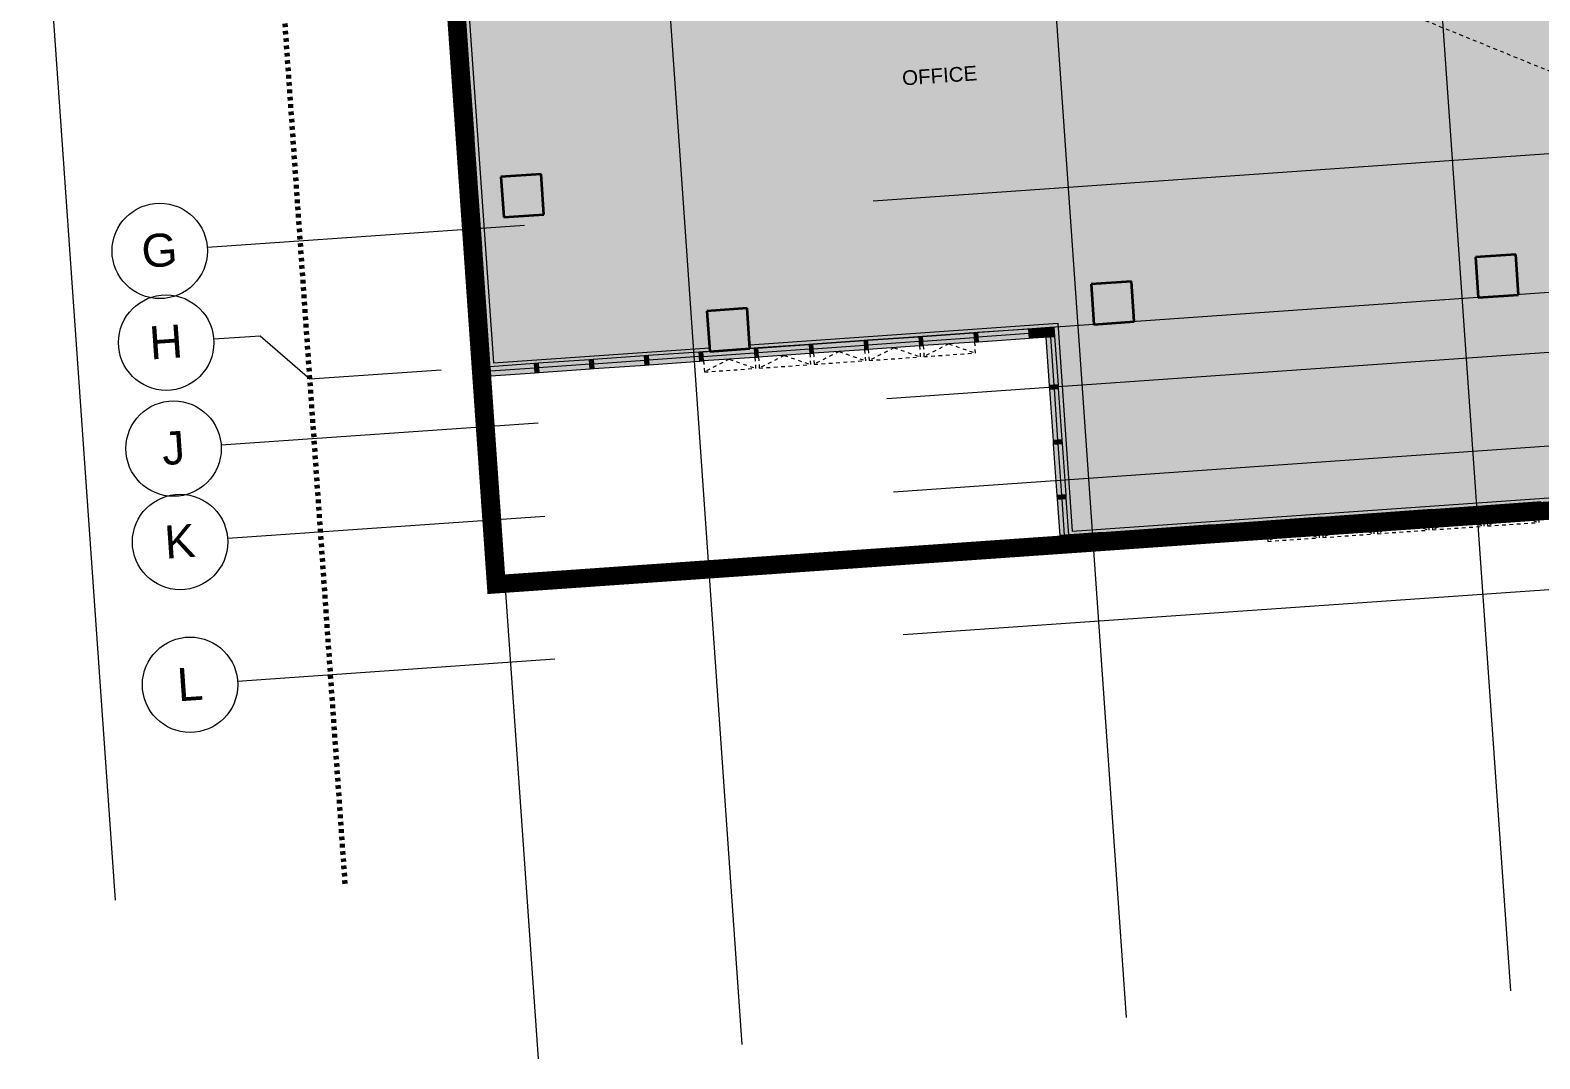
# Model space of a CAD drawing. Header units: millimetres. Extents: x 50357 to 985146, y 723188 to 1803594.
# Drawn here: x 829919.51 to 829960.66, y 817652.63 to 817680.66 of the extents above; entities that cross this region are included whole.
import ezdxf

# ---------------------------------------------------------------- set-up
doc = ezdxf.new("R2010")
doc.units = ezdxf.units.MM
doc.header["$LTSCALE"] = 3
doc.header["$MEASUREMENT"] = 0
for name, pattern in [('Dash', [6.35, 3.175, -3.175]), ('Double dash', [55, 20, -5, 10, -5, 10, -5]), ('Grid Line', [22.225, 12.7, -3.175, 3.175, -3.175]), ('Hidden 1mm 0_6s', [1.6, 1, -0.6]), ('moe', [6, 3, -1, 0, -1, 0, -1])]:
    doc.linetypes.add(name, pattern=pattern)
for name, color, linetype, lineweight in [('A-AREA-IDEN', 2, 'Continuous', 9), ('A-DETL-THIN', 151, 'Continuous', 13), ('A-GLAZ-CURT', 52, 'Continuous', 13), ('A-GLAZ-CURT-HDLN', 51, 'Dash', 13), ('A-GLAZ-CWMG', 51, 'Continuous', 13), ('C-PROP-LINE', 91, 'Double dash', 25), ('S-GRID', 1, 'Continuous', 9), ('S-GRID-IDEN', 1, 'Continuous', 9)]:
    doc.layers.add(name, color=color, linetype=linetype, lineweight=lineweight)
for name, color, linetype, lineweight, true_color in [('A-FLOR', 7, 'Continuous', 5, 0x6e6e6e), ('A-GENM', 7, 'Continuous', 13, 0x6e6e6e), ('A-WALL', 7, 'Continuous', 13, 0x6e6e6e), ('S-COLS', 7, 'Continuous', 13, 0x6e6e6e)]:
    doc.layers.add(name, color=color, linetype=linetype, lineweight=lineweight, true_color=true_color)
doc.styles.add('Arial_1', font='arial.ttf', dxfattribs={"height": 3})
doc.styles.add('Arial_3', font='arial.ttf', dxfattribs={"height": 0.2592})

# ---------------------------------------------------------------- blocks, each defined once
blk = doc.blocks.new('DLN_Rectangular Column - STR_Column_1100 x 1100mm-8553966-15_F GBP')
at = {"layer": 'S-COLS'}
blk.add_hatch(color=116, dxfattribs=at).paths.add_polyline_path([(550, -550), (550, 550), (-550, 550), (-550, -550)], flags=0)
at = {"layer": 'S-COLS', "lineweight": 35}
for p, q in [((550, 550), (-550, 550)), ((-550, 550), (-550, -550)), ((550, -550), (550, 550)), ((-550, -550), (550, -550))]:
    blk.add_line(p, q, dxfattribs=at)
blk = doc.blocks.new('Rectangular Mullion - Mullion 250mm x 250mm-6965533-15_F GBP')
at = {"layer": 'A-GLAZ-CWMG'}
blk.add_hatch(color=201, dxfattribs=at).paths.add_polyline_path([(0, -125), (-250, -125), (-250, 125), (0, 125)], flags=0)
for p, q in [((-250, 125), (0, 125)), ((-250, -125), (-250, 125)), ((0, 125), (0, -125)), ((0, -125), (-250, -125))]:
    blk.add_line(p, q, dxfattribs=at)
blk = doc.blocks.new('Rectangular Mullion - Mullion 100mm x 250mm-6835760-15_F GBP')
at = {"layer": 'A-GLAZ-CWMG'}
blk.add_hatch(color=201, dxfattribs=at).paths.add_polyline_path([(50, -125), (-50, -125), (-50, 125), (50, 125)], flags=0)
for p, q in [((-50, 125), (50, 125)), ((-50, -125), (-50, 125)), ((50, 125), (50, -125)), ((50, -125), (-50, -125))]:
    blk.add_line(p, q, dxfattribs=at)
blk = doc.blocks.new('Openable Curtain Panel - Openable Curtain Panel-7913418-15_F GBP')
at = {"layer": 'A-GLAZ-CURT'}
blk.add_hatch(color=131, dxfattribs=at).paths.add_polyline_path([(700, -126), (700, 124), (-700, 124), (-700, -126)], flags=0)
for p, q in [((-700, 124), (700, 124)), ((-700, -126), (-700, 124)), ((700, 124), (700, -126)), ((-700, -1), (700, -1)), ((700, -126), (-700, -126))]:
    blk.add_line(p, q, dxfattribs=at)
at = {"layer": 'A-GLAZ-CURT-HDLN', "linetype": 'Hidden 1mm 0_6s'}
for p, q in [((-700, -126), (-700, -426)), ((0, -126), (-700, -426)), ((0, -126), (700, -426)), ((700, -126), (700, -426)), ((-700, -426), (700, -426))]:
    blk.add_line(p, q, dxfattribs=at)
blk = doc.blocks.new('Rectangular Mullion - Mullion 100mm x 250mm-6914585-15_F GBP')
at = {"layer": 'A-GLAZ-CWMG'}
blk.add_hatch(color=201, dxfattribs=at).paths.add_polyline_path([(50, 125), (50, -125), (-50, -125), (-50, 125)], flags=0)
for p, q in [((-50, 125), (50, 125)), ((-50, -125), (-50, 125)), ((50, 125), (50, -125)), ((50, -125), (-50, -125))]:
    blk.add_line(p, q, dxfattribs=at)
blk = doc.blocks.new('Rectangular Mullion - Mullion 100mm x 250mm-V21-15_F GBP')
at = {"layer": 'A-GLAZ-CWMG'}
blk.add_hatch(color=201, dxfattribs=at).paths.add_polyline_path([(50, 125), (50, -125), (-50, -125), (-50, 125)], flags=0)
for p, q in [((-50, 125), (50, 125)), ((50, -125), (-50, -125))]:
    blk.add_line(p, q, dxfattribs=at)
blk = doc.blocks.new('Rectangular Mullion - Mullion 100mm x 250mm-V22-15_F GBP')
at = {"layer": 'A-GLAZ-CWMG'}
blk.add_hatch(color=201, dxfattribs=at).paths.add_polyline_path([(50, 125), (50, -125), (-50, -125), (-50, 125)], flags=0)
for p, q in [((-50, 125), (50, 125)), ((50, 125), (50, -125)), ((50, -125), (-50, -125))]:
    blk.add_line(p, q, dxfattribs=at)
blk = doc.blocks.new('Rectangular Mullion - Mullion 100mm x 250mm-V23-15_F GBP')
at = {"layer": 'A-GLAZ-CWMG'}
blk.add_hatch(color=201, dxfattribs=at).paths.add_polyline_path([(50, 125), (50, -125), (-50, -125), (-50, 125)], flags=0)
for p, q in [((-50, 125), (50, 125)), ((-50, -125), (-50, 125)), ((50, -125), (-50, -125))]:
    blk.add_line(p, q, dxfattribs=at)
blk = doc.blocks.new('Rectangular Mullion - Mullion 250mm x 250mm-6965534-15_F GBP')
at = {"layer": 'A-GLAZ-CWMG'}
blk.add_hatch(color=201, dxfattribs=at).paths.add_polyline_path([(-250, -125), (0, -125), (0, 125), (-250, 125)], flags=0)
for p, q in [((0, 125), (-250, 125)), ((-250, 125), (-250, -125)), ((0, -125), (0, 125)), ((-250, -125), (0, -125))]:
    blk.add_line(p, q, dxfattribs=at)
blk = doc.blocks.new('ARC_Polyline - DLN_Polyline-9985616-15_F GBP')
at = {"layer": 'A-GENM', "linetype": 'moe'}
blk.add_line((-628887, 65681), (-662950, 82390), dxfattribs=at)
at = {"layer": 'A-GENM'}
blk.add_ellipse((-629091, 65296), major_axis=(-66.3, 35.1), ratio=0.668852, start_param=0.624932, end_param=3.887844, dxfattribs=at)
blk = doc.blocks.new('Family - ___-6490589-15_F GBP')
at = {"layer": 'C-PROP-LINE', "color": 250, "lineweight": 70}
blk.add_line((-686750, 57441), (-686750, 92323), dxfattribs=at)
blk = doc.blocks.new('Grid - M_Grid Head - Circle-45800-15_F GBP')
at = {"layer": 'S-GRID-IDEN'}
blk.add_circle((0, 0), 6.5, dxfattribs=at)

msp = doc.modelspace()

# ---------------------------------------------------------------- hatches: boundary and pattern name
at = {"layer": 'A-FLOR'}
h = msp.add_hatch(color=41, dxfattribs=at)
h.paths.add_polyline_path([(830040.4337, 817673.4764), (830040.336, 817674.873), (830000.4185, 817672.0824), (829999.8435, 817680.3074), (829971.3129, 817678.3129), (829969.1259, 817709.5974), (829934.3283, 817716.8527), (829929.1817, 817713.8587), (829929.6379, 817707.3322), (829930.6355, 817707.4019), (829930.7122, 817706.3046), (829929.7146, 817706.2349), (829930.2063, 817699.202), (829935.0498, 817699.5406), (829935.0487, 817699.5556), (829935.0986, 817699.5591), (829935.1077, 817699.4294), (829935.0578, 817699.4259), (829935.0568, 817699.4409), (829935.0016, 817699.437), (829935.296, 817695.2253), (829935.311, 817695.2263), (829935.3144, 817695.1765), (829935.1848, 817695.1674), (829935.1813, 817695.2173), (829935.1962, 817695.2183), (829935.1877, 817695.3399), (829935.091, 817695.3332), (829935.092, 817695.3182), (829935.0421, 817695.3147), (829935.0411, 817695.3297), (829934.1872, 817695.27), (829934.1882, 817695.255), (829934.1383, 817695.2515), (829934.1373, 817695.2665), (829934.0904, 817695.2632), (829934.0989, 817695.1416), (829934.1139, 817695.1427), (829934.1174, 817695.0928), (829934.1024, 817695.0917), (829934.1621, 817694.2378), (829934.1771, 817694.2389), (829934.1805, 817694.189), (829934.1656, 817694.1879), (829934.1689, 817694.1411), (829934.2157, 817694.1443), (829934.2147, 817694.1593), (829934.2646, 817694.1628), (829934.2656, 817694.1478), (829935.1195, 817694.2075), (829935.1185, 817694.2225), (829935.1684, 817694.226), (829935.1694, 817694.211), (829935.2662, 817694.2178), (829935.2629, 817694.2647), (829935.2479, 817694.2636), (829935.2445, 817694.3135), (829935.3741, 817694.3226), (829935.3776, 817694.2727), (829935.3627, 817694.2716), (829936.0895, 817683.875), (829936.1341, 817683.8781), (829936.1331, 817683.8931), (829936.183, 817683.8966), (829936.192, 817683.7669), (829936.1422, 817683.7634), (829936.1411, 817683.7784), (829931.2084, 817683.4335), (829931.2101, 817683.4086), (829931.3099, 817683.4156), (829932.1363, 817671.5944), (829938.0256, 817672.0061), (829937.9559, 817673.0037), (829939.0532, 817673.0804), (829939.123, 817672.0828), (829947.5187, 817672.6698), (829947.9145, 817667.0086), (830037.904, 817673.2995)], flags=0)
h.paths.add_polyline_path([(829948.5071, 817672.6386), (829948.4303, 817673.7359), (829949.5277, 817673.8126), (829949.6044, 817672.7153), (829949.5334, 817672.7104)], flags=0)
h.paths.add_polyline_path([(829960.0788, 817673.4476), (829958.9815, 817673.3709), (829958.9048, 817674.4682), (829960.0021, 817674.5449)], flags=0)
h.paths.add_polyline_path([(829967.3434, 817677.7396), (829967.2667, 817678.837), (829968.364, 817678.9137), (829968.4407, 817677.8163), (829967.8012, 817677.7716)], flags=0)
h.paths.add_polyline_path([(829933.5145, 817675.6387), (829932.4172, 817675.562), (829932.3405, 817676.6593), (829933.4378, 817676.736)], flags=0)
h.paths.add_polyline_path([(829949.3834, 817683.3508), (829944.146, 817682.9847), (829944.0518, 817684.3314), (829937.1447, 817683.8485), (829937.1457, 817683.8336), (829937.0958, 817683.8301), (829937.0868, 817683.9597), (829937.1366, 817683.9632), (829937.1377, 817683.9483), (829937.5858, 817683.9796), (829936.9967, 817692.406), (829936.9818, 817692.405), (829936.9783, 817692.4549), (829937.108, 817692.4639), (829937.1115, 817692.4141), (829937.0965, 817692.413), (829937.0998, 817692.3661), (829939.1198, 817692.5073), (829939.168, 817691.819), (829939.1879, 817691.8204), (829939.1914, 817691.7705), (829939.1715, 817691.7691), (829939.1739, 817691.7342), (829939.1091, 817691.7297), (829939.1101, 817691.7147), (829939.0752, 817691.7123), (829939.1359, 817690.8444), (829939.1708, 817690.8468), (829939.1718, 817690.8319), (829939.2367, 817690.8364), (829939.2391, 817690.8015), (829939.259, 817690.8029), (829939.2625, 817690.753), (829939.2426, 817690.7516), (829939.2837, 817690.1631), (829939.3506, 817690.1677), (829939.3495, 817690.1827), (829939.3994, 817690.1862), (829939.4085, 817690.0565), (829939.3586, 817690.053), (829939.357, 817690.0679), (829939.2907, 817690.0633), (829939.3779, 817688.8163), (829939.5794, 817688.8304), (829939.5783, 817688.8454), (829939.6282, 817688.8489), (829939.6373, 817688.7192), (829939.5874, 817688.7157), (829939.5864, 817688.7307), (829939.2851, 817688.7096), (829939.2458, 817689.2583), (829937.3264, 817689.1241), (829937.4764, 817686.9793), (829940.7434, 817687.2077), (829940.6318, 817688.8038), (829940.54, 817688.7973), (829940.5411, 817688.7824), (829940.4912, 817688.7789), (829940.4821, 817688.9086), (829940.532, 817688.9121), (829940.5331, 817688.8971), (829941.5326, 817688.967), (829941.5319, 817688.977), (829942.2103, 817689.0244), (829942.211, 817689.0144), (829944.5652, 817689.179), (829944.5529, 817689.3556), (829944.5379, 817689.3545), (829944.5344, 817689.4044), (829944.6641, 817689.4135), (829944.6676, 817689.3636), (829944.6526, 817689.3625), (829944.6719, 817689.0862), (829943.1257, 817688.9781), (829943.2373, 817687.382), (829943.9354, 817687.4308), (829943.9509, 817687.2094), (829943.9658, 817687.2104), (829943.9693, 817687.1605), (829943.8396, 817687.1515), (829943.8361, 817687.2013), (829943.8511, 817687.2024), (829943.8426, 817687.3241), (829941.8977, 817687.1881), (829942.079, 817684.5944), (829943.3263, 817684.6816), (829943.2322, 817686.0284), (829943.9298, 817686.0771), (829943.9213, 817686.1988), (829943.9063, 817686.1978), (829943.9028, 817686.2477), (829944.0325, 817686.2567), (829944.036, 817686.2068), (829944.021, 817686.2058), (829944.1453, 817684.4382), (829944.1922, 817684.4414), (829944.1912, 817684.4564), (829944.241, 817684.4599), (829944.2501, 817684.3302), (829944.2002, 817684.3267), (829944.1992, 817684.3417), (829944.1516, 817684.3384), (829944.2395, 817683.0914), (829949.3764, 817683.4506), (829949.3731, 817683.4974), (829949.3582, 817683.4964), (829949.3547, 817683.5463), (829949.4844, 817683.5553), (829949.4879, 817683.5055), (829949.4729, 817683.5044), (829949.4831, 817683.3578)], flags=0)
h.paths.add_polyline_path([(829949.4212, 817684.4591), (829949.2915, 817684.4501), (829949.288, 817684.4999), (829949.303, 817684.501), (829949.2892, 817684.6975), (829945.2027, 817684.4118), (829945.2038, 817684.3969), (829945.1539, 817684.3934), (829945.1448, 817684.5231), (829945.1947, 817684.5266), (829945.1958, 817684.5116), (829946.2347, 817684.5842), (829946.1665, 817685.5594), (829946.1466, 817685.558), (829946.1431, 817685.6078), (829946.1631, 817685.6092), (829946.1641, 817685.5943), (829946.2639, 817685.6012), (829946.2011, 817686.499), (829946.1013, 817686.4921), (829946.1004, 817686.477), (829946.0824, 817686.4757), (829946.0789, 817686.5256), (829946.0989, 817686.527), (829945.9939, 817688.0283), (829945.974, 817688.0269), (829945.9705, 817688.0768), (829945.9905, 817688.0782), (829945.9915, 817688.0632), (829946.0913, 817688.0702), (829946.0285, 817688.968), (829945.9287, 817688.9611), (829945.9278, 817688.9459), (829945.9098, 817688.9447), (829945.9063, 817688.9946), (829945.9263, 817688.996), (829945.8198, 817690.5197), (829945.6681, 817690.5091), (829945.6692, 817690.4942), (829945.6193, 817690.4907), (829945.6183, 817690.5057), (829944.7643, 817690.446), (829944.7654, 817690.431), (829944.7155, 817690.4275), (829944.7145, 817690.4425), (829944.5778, 817690.4329), (829944.5825, 817690.3661), (829944.5974, 817690.3671), (829944.6009, 817690.3172), (829944.4712, 817690.3082), (829944.4678, 817690.3581), (829944.4827, 817690.3591), (829944.478, 817690.4259), (829940.3611, 817690.1381), (829940.3621, 817690.1232), (829940.3123, 817690.1197), (829940.3032, 817690.2494), (829940.3531, 817690.2529), (829940.3541, 817690.2379), (829940.8798, 817690.2746), (829940.7946, 817691.4937), (829940.7797, 817691.4926), (829940.7762, 817691.5425), (829940.89, 817691.5505), (829940.8302, 817692.4044), (829940.7165, 817692.3964), (829940.713, 817692.4463), (829940.7279, 817692.4473), (829940.716, 817692.6189), (829951.3899, 817693.3651), (829951.3605, 817693.7861), (829951.3455, 817693.785), (829951.342, 817693.8349), (829951.4717, 817693.844), (829951.4752, 817693.7941), (829951.4602, 817693.7931), (829951.5566, 817692.4144), (829951.5766, 817692.4158), (829951.58, 817692.3659), (829951.5601, 817692.3646), (829951.559, 817692.3795), (829951.4593, 817692.3725), (829951.5221, 817691.4747), (829951.6218, 817691.4817), (829951.6226, 817691.4968), (829951.6407, 817691.4981), (829951.6442, 817691.4482), (829951.6243, 817691.4468), (829951.7435, 817689.741), (829951.7635, 817689.7424), (829951.7669, 817689.6925), (829951.747, 817689.6911), (829951.7459, 817689.706), (829951.6462, 817689.6991), (829951.7089, 817688.8013), (829951.8087, 817688.8082), (829951.8077, 817688.8232), (829951.8276, 817688.8246), (829951.8311, 817688.7747), (829951.8111, 817688.7733), (829951.8872, 817687.686), (829952.3508, 817687.7184), (829952.3494, 817687.7383), (829952.3993, 817687.7418), (829952.4007, 817687.7219), (829952.4506, 817687.7253), (829952.453, 817687.6904), (829952.4381, 817687.6894), (829952.4426, 817687.6245), (829952.4077, 817687.6221), (829952.4091, 817687.6022), (829952.3592, 817687.5987), (829952.3578, 817687.6186), (829949.2007, 817687.3979), (829949.4027, 817684.508), (829949.4177, 817684.509), (829949.4191, 817684.4891)], flags=0)
h.paths.add_polyline_path([(829934.772, 817684.0836), (829935.9688, 817684.1673), (829935.2732, 817694.118), (829935.1764, 817694.1112), (829935.1774, 817694.0963), (829935.1276, 817694.0928), (829935.1265, 817694.1078), (829934.2726, 817694.0481), (829934.2736, 817694.0331), (829934.2238, 817694.0296), (829934.2227, 817694.0446), (829930.5846, 817693.7902), (829931.0362, 817687.331), (829931.3354, 817687.3519), (829931.5795, 817683.8604)], flags=0)
h.paths.add_polyline_path([(829948.9571, 817685.0753), (829948.9621, 817685.0756), (829948.4042, 817693.0561), (829944.4139, 817692.7772), (829944.4739, 817691.9193), (829944.4839, 817691.92), (829944.5313, 817691.2416), (829944.5213, 817691.2409), (829944.5708, 817690.5327), (829944.7075, 817690.5422), (829944.7064, 817690.5572), (829944.7563, 817690.5607), (829944.7574, 817690.5457), (829945.6113, 817690.6054), (829945.6102, 817690.6204), (829945.6601, 817690.6239), (829945.6612, 817690.6089), (829945.9126, 817690.6265), (829945.9701, 817689.8035), (829948.6136, 817689.9883), (829948.9567, 817685.0803)], flags=0)
h.paths.add_polyline_path([(829943.4261, 817684.6886), (829944.0239, 817684.7304), (829943.9367, 817685.9774), (829943.3389, 817685.9356), (829943.3757, 817685.4099)], flags=0)
h.paths.add_polyline_path([(829954.6237, 817687.757), (829954.5738, 817687.7535), (829954.5724, 817687.7734), (829954.5375, 817687.771), (829954.5329, 817687.8358), (829954.518, 817687.8348), (829954.5155, 817687.8697), (829954.5654, 817687.8732), (829954.564, 817687.8931), (829954.6139, 817687.8966), (829954.6153, 817687.8767), (829955.0794, 817687.9091), (829955.0034, 817688.9965), (829954.9834, 817688.9951), (829954.9799, 817689.045), (829954.9999, 817689.0464), (829955.0009, 817689.0314), (829955.1007, 817689.0384), (829955.0379, 817689.9362), (829954.9382, 817689.9292), (829954.9392, 817689.9142), (829954.9192, 817689.9128), (829954.9158, 817689.9627), (829954.9357, 817689.9641), (829954.822, 817691.5901), (829954.8021, 817691.5888), (829954.7986, 817691.6386), (829954.8186, 817691.64), (829954.8196, 817691.6251), (829954.9194, 817691.632), (829954.8566, 817692.5298), (829954.7568, 817692.5229), (829954.7579, 817692.5079), (829954.7379, 817692.5065), (829954.7344, 817692.5564), (829954.7544, 817692.5578), (829954.6819, 817693.5952), (829957.6746, 817693.8045), (829957.6441, 817694.2404), (829957.6291, 817694.2393), (829957.6256, 817694.2892), (829957.7553, 817694.2983), (829957.7588, 817694.2484), (829957.7438, 817694.2474), (829958.1788, 817688.0256), (829954.6223, 817687.7769)], flags=0)
h.paths.add_polyline_path([(829940.8431, 817687.2146), (829943.1375, 817687.375), (829943.026, 817688.9711), (829942.2179, 817688.9146), (829942.2186, 817688.9047), (829941.5403, 817688.8573), (829941.5396, 817688.8672), (829940.7316, 817688.8107), (829940.8202, 817687.5425)], flags=0)
h.paths.add_polyline_path([(829937.3194, 817689.2238), (829939.2398, 817689.3581), (829939.197, 817689.9565), (829939.0682, 817689.9475), (829939.0689, 817689.9375), (829938.3906, 817689.8901), (829938.3899, 817689.9001), (829937.2776, 817689.8223)], flags=0)
h.paths.add_polyline_path([(829939.19, 817690.0563), (829939.1909, 817690.0563), (829939.1864, 817690.1076)], flags=0)
h.paths.add_polyline_path([(829943.7728, 817690.4769), (829943.615, 817692.7213), (829943.615, 817692.7211), (829943.7719, 817690.4768)], flags=0)
h.paths.add_polyline_path([(829944.4611, 817690.525), (829944.4711, 817690.5257), (829944.4216, 817691.234), (829944.4116, 817691.2333), (829944.3642, 817691.9116), (829944.3741, 817691.9123), (829944.3142, 817692.7702), (829943.7156, 817692.7284), (829943.8725, 817690.4839)], flags=0)
h.paths.add_polyline_path([(829966.2573, 817693.2767), (829966.1806, 817694.374), (829967.2779, 817694.4507), (829967.3543, 817693.3534), (829966.7151, 817693.3087)], flags=0)
h.paths.add_polyline_path([(829939.0673, 817691.812), (829939.0682, 817691.812), (829939.0262, 817692.4005), (829939.0262, 817692.4003), (829939.0673, 817691.812)], flags=0)
h.paths.add_polyline_path([(829958.1146, 817693.3687), (829958.1146, 817693.3687), (829958.1125, 817693.3992)], flags=0)
h.paths.add_polyline_path([(829957.8884, 817693.3529), (829957.8884, 817693.3529), (829957.9819, 817693.3594)], flags=0)
h.paths.add_polyline_path([(829958.1109, 817693.4267), (829958.1109, 817693.4267), (829958.1092, 817693.4513)], flags=0)
h.paths.add_polyline_path([(829942.6183, 817692.6514), (829942.6183, 817692.6517), (829942.5081, 817692.6437)], flags=0)
h.paths.add_polyline_path([(829937.0298, 817693.3667), (829936.9151, 817693.3587), (829936.9116, 817693.4085), (829936.9266, 817693.4096), (829936.4979, 817699.5416), (829936.0603, 817699.511), (829936.0614, 817699.4961), (829936.0115, 817699.4926), (829936.0024, 817699.6223), (829936.0523, 817699.6257), (829936.0533, 817699.6108), (829946.7878, 817700.3612), (829946.7868, 817700.3762), (829946.8366, 817700.3797), (829946.8457, 817700.25), (829946.7958, 817700.2465), (829946.7948, 817700.2615), (829946.6481, 817700.2512), (829946.9685, 817695.6684), (829946.9835, 817695.6694), (829946.987, 817695.6195), (829946.8573, 817695.6105), (829946.8538, 817695.6604), (829946.8688, 817695.6614), (829946.5482, 817700.2442), (829943.6056, 817700.0385), (829943.6928, 817698.7912), (829944.859, 817698.8747), (829944.8543, 817698.9526), (829945.113, 817698.97), (829945.1185, 817698.8909), (829946.2862, 817698.9725), (829946.199, 817700.2198), (829946.5482, 817700.2442), (829946.8393, 817696.0794), (829946.4904, 817696.055), (829946.5898, 817694.6335), (829946.9239, 817694.6568), (829946.9205, 817694.7067), (829947.0501, 817694.7158), (829947.0536, 817694.6659), (829947.2851, 817694.6821), (829947.284, 817694.697), (829947.3339, 817694.7005), (829947.343, 817694.5708), (829947.2931, 817694.5673), (829947.292, 817694.5823), (829940.5116, 817694.1083), (829940.4988, 817694.2798), (829940.4846, 817694.2788), (829940.4811, 817694.3287), (829940.595, 817694.3367), (829940.5353, 817695.1906), (829940.4214, 817695.1826), (829940.418, 817695.2325), (829940.4329, 817695.2335), (829940.3974, 817695.7293), (829938.9019, 817695.6247), (829938.9436, 817695.0292), (829938.9585, 817695.0302), (829938.962, 817694.9804), (829938.8464, 817694.9723), (829938.907, 817694.1184), (829939.0217, 817694.1264), (829939.0252, 817694.0766), (829939.0102, 817694.0755), (829939.0152, 817694.0037), (829936.9952, 817693.8625), (829937.0263, 817693.4166), (829937.0413, 817693.4176), (829937.0448, 817693.3677)], flags=0)
h.paths.add_polyline_path([(829951.2788, 817694.7387), (829951.2754, 817694.7886), (829951.2903, 817694.7896), (829951.2853, 817694.8615), (829948.2956, 817694.6525), (829948.2966, 817694.6375), (829948.2468, 817694.634), (829948.2377, 817694.7637), (829948.2846, 817694.767), (829947.8951, 817700.3384), (829947.7983, 817700.3316), (829947.7994, 817700.3166), (829947.7495, 817700.3132), (829947.7404, 817700.4428), (829947.7903, 817700.4463), (829947.7914, 817700.4314), (829951.4442, 817700.6867), (829951.4428, 817700.7067), (829951.4927, 817700.7102), (829951.4941, 817700.6902), (829951.529, 817700.6927), (829951.5336, 817700.6278), (829951.5485, 817700.6289), (829951.551, 817700.5939), (829951.5011, 817700.5905), (829951.5025, 817700.5705), (829951.4526, 817700.567), (829951.4512, 817700.587), (829950.9875, 817700.5546), (829951.0688, 817699.3924), (829951.0887, 817699.3938), (829951.0922, 817699.3439), (829951.0723, 817699.3425), (829951.0712, 817699.3575), (829950.9715, 817699.3505), (829951.0342, 817698.4527), (829951.134, 817698.4597), (829951.133, 817698.4746), (829951.1529, 817698.476), (829951.1564, 817698.4261), (829951.1364, 817698.4248), (829951.2536, 817696.7488), (829951.2735, 817696.7502), (829951.277, 817696.7004), (829951.2571, 817696.699), (829951.256, 817696.7139), (829951.1563, 817696.707), (829951.219, 817695.8091), (829951.3188, 817695.8161), (829951.3178, 817695.8311), (829951.3377, 817695.8325), (829951.3412, 817695.7826), (829951.3212, 817695.7812), (829951.3901, 817694.7966), (829951.405, 817694.7977), (829951.4085, 817694.7478), (829951.2938, 817694.7398)], flags=0)
h.paths.add_polyline_path([(829957.5774, 817695.1941), (829957.5625, 817695.193), (829957.559, 817695.2429), (829957.5739, 817695.2439), (829957.57, 817695.3008), (829954.5773, 817695.0916), (829954.5135, 817696.0044), (829954.4935, 817696.003), (829954.49, 817696.0528), (829954.51, 817696.0542), (829954.511, 817696.0393), (829954.6108, 817696.0463), (829954.548, 817696.9441), (829954.4482, 817696.9371), (829954.4475, 817696.922), (829954.4293, 817696.9207), (829954.4259, 817696.9706), (829954.4458, 817696.972), (829954.3199, 817698.7726), (829954.3, 817698.7712), (829954.2965, 817698.8211), (829954.3164, 817698.8225), (829954.3175, 817698.8075), (829954.4172, 817698.8145), (829954.3545, 817699.7123), (829954.2547, 817699.7053), (829954.2558, 817699.6904), (829954.2358, 817699.689), (829954.2323, 817699.7389), (829954.2523, 817699.7402), (829954.1798, 817700.7777), (829953.7157, 817700.7453), (829953.7171, 817700.7253), (829953.6672, 817700.7218), (829953.6658, 817700.7418), (829953.6159, 817700.7383), (829953.6135, 817700.7732), (829953.6284, 817700.7743), (829953.6239, 817700.8391), (829953.6588, 817700.8415), (829953.6574, 817700.8615), (829953.7073, 817700.865), (829953.7087, 817700.845), (829957.2652, 817701.0937), (829957.6737, 817695.2509), (829957.6887, 817695.252), (829957.6921, 817695.2021), (829957.6772, 817695.201)], flags=0)
h.paths.add_polyline_path([(829937.6665, 817694.0096), (829937.7862, 817694.018), (829937.7026, 817695.2151), (829937.2038, 817695.1802), (829937.2875, 817693.9831), (829937.5702, 817694.0029)], flags=0)
h.paths.add_polyline_path([(829941.7507, 817694.2952), (829941.7516, 817694.2952), (829941.7438, 817694.3946)], flags=0)
h.paths.add_polyline_path([(829930.5776, 817693.89), (829934.0691, 817694.1341), (829934.0658, 817694.181), (829934.0509, 817694.1799), (829934.0474, 817694.2298), (829934.0623, 817694.2308), (829934.0026, 817695.0848), (829933.9877, 817695.0837), (829933.9842, 817695.1336), (829933.9992, 817695.1346), (829933.9907, 817695.2562), (829932.7437, 817695.1691), (829932.4787, 817698.9599), (829930.5334, 817698.8239), (829930.6816, 817696.704), (829930.3824, 817696.6831)], flags=0)
h.paths.add_polyline_path([(829935.1422, 817695.437), (829935.1808, 817695.4397), (829934.9227, 817699.1308), (829932.5784, 817698.9669), (829932.8365, 817695.2758), (829934.1303, 817695.3662), (829934.1293, 817695.3812), (829934.1792, 817695.3847), (829934.1802, 817695.3697), (829935.0341, 817695.4294), (829935.0331, 817695.4444), (829935.083, 817695.4479), (829935.084, 817695.4329)], flags=0)
h.paths.add_polyline_path([(829940.3894, 817695.844), (829940.3902, 817695.8441), (829940.366, 817696.1786)], flags=0)
h.paths.add_polyline_path([(829940.4213, 817696.8336), (829941.0199, 817696.8755), (829940.952, 817697.8466), (829940.942, 817697.8459), (829940.8946, 817698.5242), (829940.9045, 817698.5249), (829940.8333, 817699.544), (829940.2348, 817699.5021), (829940.3972, 817697.1789)], flags=0)
h.paths.add_polyline_path([(829944.8991, 817698.8755), (829945.0786, 817698.8886), (829945.0758, 817698.928), (829944.8963, 817698.9154), (829944.8987, 817698.8805)], flags=0)
h.paths.add_polyline_path([(829940.1976, 817698.5873), (829940.1985, 817698.5874), (829940.1785, 817698.861)], flags=0)
h.paths.add_polyline_path([(829965.7479, 817700.5589), (829965.6712, 817701.6562), (829966.7685, 817701.733), (829966.8452, 817700.6356), (829966.206, 817700.5909)], flags=0)
h.paths.add_polyline_path([(829940.1527, 817699.2301), (829940.1535, 817699.2302), (829940.135, 817699.4833)], flags=0)
h.paths.add_polyline_path([(829956.1066, 817708.2259), (829955.0297, 817708.4504), (829955.2542, 817709.5272), (829956.3311, 817709.3027), (829956.2042, 817708.694)], flags=0)
h.paths.add_polyline_path([(829944.368, 817710.6734), (829943.2911, 817710.8979), (829943.5157, 817711.9747), (829944.5925, 817711.7502)], flags=0)
h.paths.add_polyline_path([(829935.3501, 817711.9418), (829934.2528, 817711.8651), (829934.1761, 817712.9624), (829935.2734, 817713.0391)], flags=0)
at = {"layer": 'A-WALL'}
for color, points in [(41, [(829932.1432, 817671.4947), (829931.3099, 817683.4156), (829931.2101, 817683.4086), (829932.0435, 817671.4877)]), (131, [(829931.3783, 817679.2101), (829931.2807, 817680.6067), (829931.156, 817680.598), (829931.2536, 817679.2014)]), (121, [(829931.503, 817679.2188), (829931.4054, 817680.6154), (829931.2807, 817680.6067), (829931.3783, 817679.2101)]), (131, [(829931.4829, 817677.7138), (829931.3853, 817679.1103), (829931.2606, 817679.1016), (829931.3582, 817677.705)]), (121, [(829931.6076, 817677.7225), (829931.51, 817679.1191), (829931.3853, 817679.1103), (829931.4829, 817677.7138)]), (131, [(829931.5875, 817676.2174), (829931.4899, 817677.614), (829931.3652, 817677.6053), (829931.4628, 817676.2087)]), (121, [(829931.7122, 817676.2261), (829931.6146, 817677.6227), (829931.4899, 817677.614), (829931.5875, 817676.2174)]), (131, [(829931.6921, 817674.7211), (829931.5945, 817676.1176), (829931.4698, 817676.1089), (829931.5674, 817674.7123)]), (121, [(829931.8168, 817674.7298), (829931.7192, 817676.1264), (829931.5945, 817676.1176), (829931.6921, 817674.7211)]), (131, [(829931.7967, 817673.2247), (829931.6991, 817674.6213), (829931.5744, 817674.6126), (829931.672, 817673.216)]), (121, [(829931.7967, 817673.2247), (829931.9214, 817673.2334), (829931.8238, 817674.63), (829931.6991, 817674.6213), (829931.7691, 817673.6194)]), (41, [(830040.5404, 817673.3836), (830040.5334, 817673.4834), (829947.9145, 817667.0086), (829947.9215, 817666.9088), (830039.2286, 817673.2919)]), (131, [(829931.9188, 817671.479), (829931.8037, 817673.125), (829931.679, 817673.1162), (829931.7941, 817671.4702)]), (121, [(829932.0435, 817671.4877), (829931.9284, 817673.1337), (829931.8037, 817673.125), (829931.9188, 817671.479)]), (121, [(829946.7364, 817672.3895), (829946.7276, 817672.5142), (829945.331, 817672.4166), (829945.3398, 817672.2919)]), (121, [(829947.1853, 817672.4209), (829947.1765, 817672.5456), (829946.8274, 817672.5212), (829946.8361, 817672.3965)]), (131, [(829947.194, 817672.2962), (829947.1853, 817672.4209), (829946.8361, 817672.3965), (829946.8448, 817672.2718)]), (41, [(829947.9215, 817666.9088), (829947.5257, 817672.57), (829947.4259, 817672.563), (829947.8217, 817666.9018)]), (131, [(829946.7451, 817672.2648), (829946.7364, 817672.3895), (829945.3398, 817672.2919), (829945.3485, 817672.1672)]), (121, [(829947.2865, 817670.9734), (829947.4111, 817670.9821), (829947.3187, 817672.3049), (829947.194, 817672.2962)]), (131, [(829947.4111, 817670.9821), (829947.5358, 817670.9908), (829947.4434, 817672.3136), (829947.3187, 817672.3049)]), (121, [(829934.7656, 817671.5527), (829934.7569, 817671.6774), (829933.3603, 817671.5797), (829933.369, 817671.455)]), (121, [(829936.2619, 817671.6573), (829936.2532, 817671.782), (829934.8566, 817671.6843), (829934.8653, 817671.5596)]), (131, [(829936.2706, 817671.5326), (829936.2619, 817671.6573), (829934.8653, 817671.5596), (829934.874, 817671.4349)]), (121, [(829937.7583, 817671.7619), (829937.7496, 817671.8866), (829936.353, 817671.7889), (829936.3617, 817671.6642)]), (131, [(829937.767, 817671.6372), (829937.7583, 817671.7619), (829936.3617, 817671.6642), (829936.3704, 817671.5396)]), (121, [(829933.2692, 817671.4481), (829933.2605, 817671.5728), (829932.0435, 817671.4877), (829932.0522, 817671.363)]), (131, [(829933.2779, 817671.3234), (829933.2692, 817671.4481), (829932.0522, 817671.363), (829932.0609, 817671.2383)]), (131, [(829934.7743, 817671.428), (829934.7656, 817671.5527), (829933.369, 817671.455), (829933.3777, 817671.3303)]), (121, [(829947.5158, 817669.4858), (829947.4181, 817670.8824), (829947.2934, 817670.8736), (829947.3911, 817669.4771)]), (131, [(829947.6404, 817669.4945), (829947.5428, 817670.8911), (829947.4181, 817670.8824), (829947.5158, 817669.4858)]), (121, [(829947.6204, 817667.9894), (829947.5227, 817669.386), (829947.398, 817669.3773), (829947.4957, 817667.9807)]), (131, [(829947.6204, 817667.9894), (829947.7451, 817667.9981), (829947.6474, 817669.3947), (829947.5227, 817669.386)]), (121, [(829947.5723, 817666.8844), (829947.697, 817666.8931), (829947.6273, 817667.8897), (829947.5026, 817667.881)]), (131, [(829947.697, 817666.8931), (829947.8217, 817666.9018), (829947.752, 817667.8984), (829947.6273, 817667.8897)]), (121, [(829948.7282, 817666.8399), (829950.1248, 817666.9375), (829950.1161, 817667.0622), (829948.7195, 817666.9646)]), (121, [(829951.6212, 817667.0422), (829951.6124, 817667.1668), (829950.2159, 817667.0692), (829950.2246, 817666.9445)]), (121, [(829953.1175, 817667.1468), (829953.1088, 817667.2715), (829951.7122, 817667.1738), (829951.7209, 817667.0491)]), (131, [(829953.1262, 817667.0221), (829953.1175, 817667.1468), (829951.7209, 817667.0491), (829951.7296, 817666.9244)]), (121, [(829948.6285, 817666.8329), (829948.6197, 817666.9576), (829947.8217, 817666.9018), (829947.8304, 817666.7772)]), (131, [(829948.6372, 817666.7082), (829948.6285, 817666.8329), (829947.8304, 817666.7772), (829947.8391, 817666.6525)]), (131, [(829949.9466, 817666.7998), (829950.1335, 817666.8129), (829950.1248, 817666.9375), (829948.7282, 817666.8399), (829948.7369, 817666.7152)]), (131, [(829951.6299, 817666.9175), (829951.6212, 817667.0422), (829950.2246, 817666.9445), (829950.2333, 817666.8198)])]:
    msp.add_hatch(color=color, dxfattribs=at).paths.add_polyline_path(points, flags=0)
h = msp.add_hatch(color=41, dxfattribs=at)
h.paths.add_polyline_path([(829947.4259, 817672.563), (829947.5257, 817672.57), (829947.5187, 817672.6698), (829939.123, 817672.0828), (829939.1299, 817671.9831), (829947.1765, 817672.5456)], flags=0)
h.paths.add_polyline_path([(829938.0326, 817671.9064), (829938.0256, 817672.0061), (829932.1363, 817671.5944), (829932.1432, 817671.4947), (829937.8493, 817671.8936)], flags=0)

# ---------------------------------------------------------------- linework, layer by layer
at = {"const_width": 0.5}
msp.add_lwpolyline([(829934.2684, 817717.2227), (829969.4566, 817709.8859), (829971.6376, 817678.6864), (829999.5697, 817680.6391), (829997.8747, 817704.8849), (830038.3908, 817707.7173), (830040.8072, 817673.1516), (829932.2073, 817665.5597), (829928.8173, 817714.0517)], close=True, dxfattribs=at)
at = {"layer": 'A-DETL-THIN'}
msp.add_line((829921.8324, 817656.9552), (829919.5101, 817690.1744), dxfattribs=at)
at = {"layer": 'A-WALL'}
for p, q in [((829931.3099, 817683.4156), (829932.1363, 817671.5944)), ((829931.4054, 817680.6154), (829931.156, 817680.598)), ((829931.156, 817680.598), (829931.2536, 817679.2014)), ((829931.3783, 817679.2101), (829931.2807, 817680.6067)), ((829931.503, 817679.2188), (829931.4054, 817680.6154)), ((829931.2536, 817679.2014), (829931.503, 817679.2188)), ((829931.51, 817679.1191), (829931.2606, 817679.1016)), ((829931.2606, 817679.1016), (829931.3582, 817677.705)), ((829931.4829, 817677.7138), (829931.3853, 817679.1103)), ((829931.6076, 817677.7225), (829931.51, 817679.1191)), ((829931.3582, 817677.705), (829931.6076, 817677.7225)), ((829931.6146, 817677.6227), (829931.3652, 817677.6053)), ((829931.3652, 817677.6053), (829931.4628, 817676.2087)), ((829931.5875, 817676.2174), (829931.4899, 817677.614)), ((829931.7122, 817676.2261), (829931.6146, 817677.6227)), ((829931.4628, 817676.2087), (829931.7122, 817676.2261)), ((829931.7192, 817676.1264), (829931.4698, 817676.1089)), ((829931.4698, 817676.1089), (829931.5674, 817674.7123)), ((829931.6921, 817674.7211), (829931.5945, 817676.1176)), ((829931.8168, 817674.7298), (829931.7192, 817676.1264)), ((829931.5674, 817674.7123), (829931.8168, 817674.7298)), ((829931.8238, 817674.63), (829931.5744, 817674.6126)), ((829931.5744, 817674.6126), (829931.672, 817673.216)), ((829931.7967, 817673.2247), (829931.6991, 817674.6213)), ((829931.9214, 817673.2334), (829931.8238, 817674.63)), ((829931.672, 817673.216), (829931.9214, 817673.2334)), ((829947.9145, 817667.0086), (830040.4337, 817673.4764)), ((829931.9284, 817673.1337), (829931.679, 817673.1162)), ((829931.679, 817673.1162), (829931.7941, 817671.4702)), ((829931.9188, 817671.479), (829931.8037, 817673.125)), ((829932.0435, 817671.4877), (829931.9284, 817673.1337)), ((829939.123, 817672.0828), (829947.5187, 817672.6698)), ((829945.2313, 817672.4096), (829943.8347, 817672.312)), ((829946.7276, 817672.5142), (829945.331, 817672.4166)), ((829945.331, 817672.4166), (829945.3485, 817672.1672)), ((829946.7451, 817672.2648), (829946.7276, 817672.5142)), ((829947.1765, 817672.5456), (829946.8274, 817672.5212)), ((829946.8274, 817672.5212), (829946.8448, 817672.2718)), ((829947.1853, 817672.4209), (829946.8361, 817672.3965)), ((829947.1765, 817672.5456), (829947.2865, 817670.9734)), ((829947.5187, 817672.6698), (829947.9145, 817667.0086)), ((829932.1363, 817671.5944), (829938.0256, 817672.0061)), ((829940.7422, 817672.0958), (829939.3457, 817671.9982)), ((829942.2386, 817672.2004), (829940.842, 817672.1028)), ((829943.7349, 817672.305), (829942.3384, 817672.2074)), ((829946.7364, 817672.3895), (829945.3398, 817672.2919)), ((829945.3485, 817672.1672), (829946.7451, 817672.2648)), ((829946.8448, 817672.2718), (829947.4434, 817672.3136)), ((829947.3187, 817672.3049), (829947.4111, 817670.9821)), ((829947.5358, 817670.9908), (829947.4434, 817672.3136)), ((829934.7569, 817671.6774), (829933.3603, 817671.5797)), ((829934.7743, 817671.428), (829934.7569, 817671.6774)), ((829936.2532, 817671.782), (829934.8566, 817671.6843)), ((829934.8566, 817671.6843), (829934.874, 817671.4349)), ((829936.2619, 817671.6573), (829934.8653, 817671.5596)), ((829936.2706, 817671.5326), (829936.2532, 817671.782)), ((829937.7496, 817671.8866), (829936.353, 817671.7889)), ((829936.353, 817671.7889), (829936.3704, 817671.5396)), ((829937.7583, 817671.7619), (829936.3617, 817671.6642)), ((829936.3704, 817671.5396), (829937.767, 817671.6372)), ((829937.767, 817671.6372), (829937.7496, 817671.8866)), ((829938.0326, 817671.9064), (829937.8493, 817671.8936)), ((829939.2459, 817671.9912), (829939.1299, 817671.9831)), ((829933.2605, 817671.5728), (829931.7941, 817671.4702)), ((829932.0435, 817671.4877), (829932.0609, 817671.2383)), ((829933.2692, 817671.4481), (829932.0522, 817671.363)), ((829932.0609, 817671.2383), (829933.2779, 817671.3234)), ((829933.2779, 817671.3234), (829933.2605, 817671.5728)), ((829933.3603, 817671.5797), (829933.3777, 817671.3303)), ((829934.7656, 817671.5527), (829933.369, 817671.455)), ((829933.3777, 817671.3303), (829934.7743, 817671.428)), ((829934.874, 817671.4349), (829936.2706, 817671.5326)), ((829947.2865, 817670.9734), (829947.5358, 817670.9908)), ((829947.5428, 817670.8911), (829947.2934, 817670.8736)), ((829947.2934, 817670.8736), (829947.3911, 817669.4771)), ((829947.4181, 817670.8824), (829947.5158, 817669.4858)), ((829947.6404, 817669.4945), (829947.5428, 817670.8911)), ((829947.3911, 817669.4771), (829947.6404, 817669.4945)), ((829947.6474, 817669.3947), (829947.398, 817669.3773)), ((829947.398, 817669.3773), (829947.4957, 817667.9807)), ((829947.5227, 817669.386), (829947.6204, 817667.9894)), ((829947.7451, 817667.9981), (829947.6474, 817669.3947)), ((829947.4957, 817667.9807), (829947.7451, 817667.9981)), ((829947.752, 817667.8984), (829947.5026, 817667.881)), ((829947.5026, 817667.881), (829947.5723, 817666.8844)), ((829947.6273, 817667.8897), (829947.697, 817666.8931)), ((829947.8391, 817666.6525), (829947.752, 817667.8984)), ((829957.5978, 817667.5853), (829954.7049, 817667.383)), ((829959.0942, 817667.6899), (829957.6976, 817667.5922)), ((829960.5905, 817667.7945), (829959.1947, 817667.6969)), ((829950.1161, 817667.0622), (829948.7195, 817666.9646)), ((829950.1335, 817666.8129), (829950.1161, 817667.0622)), ((829951.6124, 817667.1668), (829950.2159, 817667.0692)), ((829950.2159, 817667.0692), (829950.2333, 817666.8198)), ((829951.6299, 817666.9175), (829951.6124, 817667.1668)), ((829953.1088, 817667.2715), (829951.7122, 817667.1738)), ((829951.7122, 817667.1738), (829951.7296, 817666.9244)), ((829953.1175, 817667.1468), (829951.7209, 817667.0491)), ((829953.1262, 817667.0221), (829953.1088, 817667.2715)), ((829954.6051, 817667.3761), (829953.2085, 817667.2784)), ((829948.6197, 817666.9576), (829947.5723, 817666.8844)), ((829948.6285, 817666.8329), (829947.8304, 817666.7772)), ((829947.8391, 817666.6525), (829948.6372, 817666.7082)), ((829948.6372, 817666.7082), (829948.6197, 817666.9576)), ((829948.7195, 817666.9646), (829948.7369, 817666.7152)), ((829950.1248, 817666.9375), (829948.7282, 817666.8399)), ((829948.7369, 817666.7152), (829950.1335, 817666.8129)), ((829951.6212, 817667.0422), (829950.2246, 817666.9445)), ((829950.2333, 817666.8198), (829951.6299, 817666.9175)), ((829951.7296, 817666.9244), (829953.1262, 817667.0221))]:
    msp.add_line(p, q, dxfattribs=at)
at = {"layer": 'S-GRID', "linetype": 'Grid Line'}
for p, q in [((829959.8669, 817654.4825), (829955.2777, 817720.1285)), ((829949.3925, 817653.7503), (829944.8033, 817719.3963)), ((829938.918, 817653.018), (829934.3289, 817718.664)), ((829933.3616, 817652.6296), (829928.7724, 817718.2756)), ((830047.0037, 817683.3085), (829924.3391, 817674.7333)), ((830044.7332, 817679.3656), (829927.1361, 817671.1446)), ((830047.3803, 817677.9216), (829924.7156, 817669.3464)), ((830047.5582, 817675.3779), (829924.8935, 817666.8027)), ((830047.8301, 817671.4873), (829925.1654, 817662.9121))]:
    msp.add_line(p, q, dxfattribs=at)
at = {"layer": 'S-GRID'}
for p, q in [((829925.7807, 817672.323), (829924.5137, 817672.2344)), ((829927.1361, 817671.1446), (829925.7807, 817672.323))]:
    msp.add_line(p, q, dxfattribs=at)

# ---------------------------------------------------------------- block references
at = {"layer": 'A-GENM', "xscale": 0.001, "yscale": 0.001, "zscale": 0.001, "rotation": 3.998908534025935}
msp.add_blockref('ARC_Polyline - DLN_Polyline-9985616-15_F GBP', (830617.181, 817647.9845), dxfattribs=at)
at = {"layer": 'A-GLAZ-CURT', "xscale": 0.001, "yscale": 0.001, "zscale": 0.001, "rotation": 3.998908534025935}
for p in [(829944.5417, 817672.2361), (829940.0527, 817671.9223), (829941.549, 817672.0269), (829943.0454, 817672.1315), (829938.5563, 817671.8177), (829955.4119, 817667.3072), (829956.9083, 817667.4118), (829958.4046, 817667.5164), (829959.901, 817667.621), (829953.9156, 817667.2025)]:
    msp.add_blockref('Openable Curtain Panel - Openable Curtain Panel-7913418-15_F GBP', p, dxfattribs=at)
at = {"layer": 'A-GLAZ-CWMG', "extrusion": (0, 0, -1), "xscale": 0.001, "yscale": 0.001, "zscale": 0.001}
for name, p, rotation in [('Rectangular Mullion - Mullion 100mm x 250mm-6835760-15_F GBP', (-829931.2772, 817680.6566), 266.0010914659744), ('Rectangular Mullion - Mullion 100mm x 250mm-6835760-15_F GBP', (-829931.3818, 817679.1602), 266.0010914659744), ('Rectangular Mullion - Mullion 100mm x 250mm-6835760-15_F GBP', (-829931.4864, 817677.6639), 266.0010914659744), ('Rectangular Mullion - Mullion 100mm x 250mm-6835760-15_F GBP', (-829931.591, 817676.1675), 266.0010914659744), ('Rectangular Mullion - Mullion 100mm x 250mm-6835760-15_F GBP', (-829931.6956, 817674.6712), 266.0010914659744), ('Rectangular Mullion - Mullion 100mm x 250mm-6835760-15_F GBP', (-829931.8002, 817673.1748), 266.0010914659744), ('Rectangular Mullion - Mullion 100mm x 250mm-V22-15_F GBP', (-829945.2899, 817672.2884), 176.0010914659741), ('Rectangular Mullion - Mullion 100mm x 250mm-6914585-15_F GBP', (-829946.7862, 817672.393), 176.0010914659741), ('Rectangular Mullion - Mullion 250mm x 250mm-6965533-15_F GBP', (-829947.3012, 817672.5543), 86.0010914659727), ('Rectangular Mullion - Mullion 100mm x 250mm-V21-15_F GBP', (-829939.3045, 817671.87), 176.0010914659741), ('Rectangular Mullion - Mullion 100mm x 250mm-V21-15_F GBP', (-829940.8008, 817671.9746), 176.0010914659741), ('Rectangular Mullion - Mullion 100mm x 250mm-V21-15_F GBP', (-829942.2972, 817672.0792), 176.0010914659741), ('Rectangular Mullion - Mullion 100mm x 250mm-V21-15_F GBP', (-829943.7935, 817672.1838), 176.0010914659741), ('Rectangular Mullion - Mullion 100mm x 250mm-6914585-15_F GBP', (-829934.8155, 817671.5562), 176.0010914659741), ('Rectangular Mullion - Mullion 100mm x 250mm-6914585-15_F GBP', (-829936.3118, 817671.6608), 176.0010914659741), ('Rectangular Mullion - Mullion 100mm x 250mm-V23-15_F GBP', (-829937.8081, 817671.7654), 176.0010914659741), ('Rectangular Mullion - Mullion 250mm x 250mm-6965533-15_F GBP', (-829931.9362, 817671.2296), 266.0010914659744), ('Rectangular Mullion - Mullion 100mm x 250mm-6914585-15_F GBP', (-829933.3191, 817671.4515), 176.0010914659741), ('Rectangular Mullion - Mullion 100mm x 250mm-6835760-15_F GBP', (-829947.4146, 817670.9322), 86.0010914659727), ('Rectangular Mullion - Mullion 100mm x 250mm-6835760-15_F GBP', (-829947.5192, 817669.4359), 86.0010914659727), ('Rectangular Mullion - Mullion 100mm x 250mm-6835760-15_F GBP', (-829947.6238, 817667.9395), 86.0010914659727), ('Rectangular Mullion - Mullion 100mm x 250mm-V21-15_F GBP', (-829957.6564, 817667.4641), 176.0010914659741), ('Rectangular Mullion - Mullion 100mm x 250mm-V21-15_F GBP', (-829959.1528, 817667.5687), 176.0010914659741), ('Rectangular Mullion - Mullion 100mm x 250mm-V22-15_F GBP', (-829960.6491, 817667.6733), 176.0010914659741), ('Rectangular Mullion - Mullion 100mm x 250mm-6914585-15_F GBP', (-829950.1747, 817666.941), 176.0010914659741), ('Rectangular Mullion - Mullion 100mm x 250mm-6914585-15_F GBP', (-829951.671, 817667.0456), 176.0010914659741), ('Rectangular Mullion - Mullion 100mm x 250mm-V23-15_F GBP', (-829953.1674, 817667.1502), 176.0010914659741), ('Rectangular Mullion - Mullion 100mm x 250mm-V21-15_F GBP', (-829954.6637, 817667.2549), 176.0010914659741), ('Rectangular Mullion - Mullion 100mm x 250mm-6914585-15_F GBP', (-829948.6783, 817666.8364), 176.0010914659741)]:
    msp.add_blockref(name, p, dxfattribs=dict(at, rotation=rotation))
at = {"layer": 'A-GLAZ-CWMG', "xscale": 0.001, "yscale": 0.001, "zscale": 0.001, "rotation": 273.9989085340273}
msp.add_blockref('Rectangular Mullion - Mullion 250mm x 250mm-6965534-15_F GBP', (829947.7144, 817666.6437), dxfattribs=at)
at = {"layer": 'C-PROP-LINE', "color": 250, "lineweight": 70, "xscale": 0.001, "yscale": 0.001, "zscale": 0.001, "rotation": 3.998908534025935}
msp.add_blockref('Family - ___-6490589-15_F GBP', (830617.181, 817647.9845), dxfattribs=at)
at = {"layer": 'S-COLS', "xscale": 0.001, "yscale": 0.001, "zscale": 0.001, "rotation": 3.998908534025935}
for p in [(829932.9275, 817676.149), (829959.4918, 817673.9579), (829949.0174, 817673.2256), (829938.5429, 817672.4934)]:
    msp.add_blockref('DLN_Rectangular Column - STR_Column_1100 x 1100mm-8553966-15_F GBP', p, dxfattribs=at)
at = {"layer": 'S-GRID-IDEN', "xscale": 0.1999999999999999, "yscale": 0.1999999999999999, "zscale": 0.1999999999999999, "rotation": 93.99890853402593}
for p in [(829923.0422, 817674.6426), (829923.2169, 817672.1437), (829923.4188, 817669.2558), (829923.5966, 817666.712), (829923.8686, 817662.8215)]:
    msp.add_blockref('Grid - M_Grid Head - Circle-45800-15_F GBP', p, dxfattribs=at)

# ---------------------------------------------------------------- texts
at = {"layer": 'A-AREA-IDEN', "insert": (829943.2639, 817679.5496), "char_height": 0.4, "width": 2.013839, "attachment_point": 1, "rotation": 3.99891, "style": 'Arial_3'}
msp.add_mtext('OFFICE', dxfattribs=at)
at = {"layer": 'S-GRID-IDEN', "char_height": 0.9, "attachment_point": 1, "rotation": 3.99891, "style": 'Arial_1'}
for s, insert, width in [('\\fArial|b0|i0|c134|p34|;G', (829922.5128, 817675.0768), 1.202531), ('\\fArial|b0|i0|c134|p34|;H', (829922.7274, 817672.5807), 1.106329), ('\\fArial|b0|i0|c134|p34|;J', (829923.068, 817669.7025), 0.76962), ('\\fArial|b0|i0|c134|p34|;K', (829923.14, 817667.1513), 1.02616), ('\\fArial|b0|i0|c134|p34|;L', (829923.4848, 817663.2659), 0.849789)]:
    msp.add_mtext(s, dxfattribs=dict(at, insert=insert, width=width))

doc.saveas('drawing.dxf')
